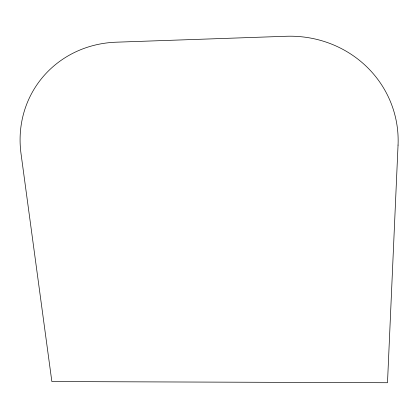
<?xml version="1.0" encoding="UTF-8"?>
<svg xmlns="http://www.w3.org/2000/svg" width="419" height="419" viewBox="0 0 419 419"><rect width="100%" height="100%" fill="white"/><g stroke="black" fill="none" stroke-linecap="round" stroke-linejoin="round"><path stroke-width="0.63" d="M398.05 145.094L387.496 382.73L51.856 381.547L21.013 153.584A108.416 101.697 34.9 0 1 116.215 42.193L286.119 36.27A109.993 105.845 -12.2 0 1 398.05 145.094"/></g></svg>
